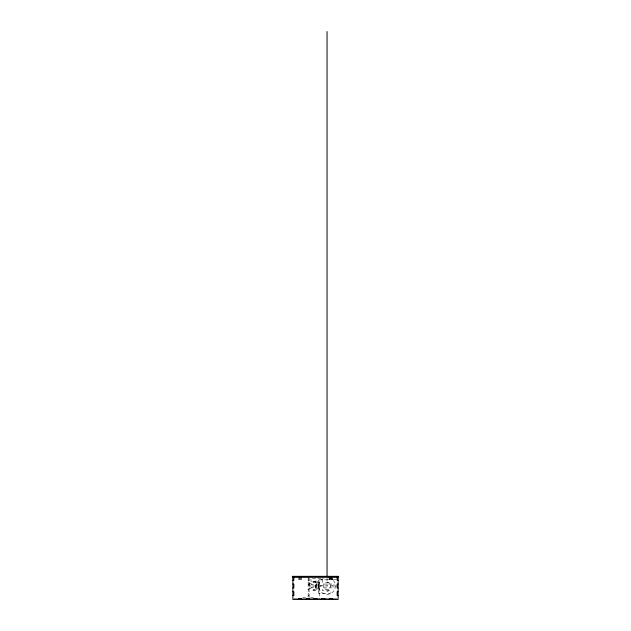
<?xml version="1.0" encoding="UTF-8"?>
<svg xmlns="http://www.w3.org/2000/svg" width="631" height="631" viewBox="0 0 631 631"><rect width="100%" height="100%" fill="white"/><g stroke="black" fill="none" stroke-linecap="round" stroke-linejoin="round"><path stroke-width="0.47" stroke-dasharray="3.15 2.37" d="M328.167 589.259L328.01 591.365L326.085 591.365L325.935 589.259M308.141 579.021L309.103 579.021M327.789 579.234L319.349 579.234L319.349 598.488M333.405 579.234L337.159 579.234M319.349 580.197L318.387 580.197L318.387 591.736L319.349 591.752M308.141 580.41L309.103 580.41M313.047 581.908L315.303 581.908L315.303 590.024M308.141 582.121L309.103 582.121M315.61 582.121L316.218 582.121L316.218 589.819L315.61 589.827M319.349 582.121L317.425 582.121L317.425 584.046L319.349 584.046M309.103 582.263L309.474 588.4M313.047 582.492L315.91 582.429L315.91 589.512L313.047 589.464M309.474 583.628L311.075 583.628M308.141 584.156L309.474 584.156M315.91 584.503L316.517 584.385L316.218 587.564M311.075 584.535L313.047 584.535M308.141 584.763L309.474 584.763M316.517 584.913L318.032 584.913L318.032 587.035L316.517 587.035M318.032 585.521L318.339 586.349L322.48 586.286L322.48 585.663L318.339 585.623M308.141 585.978L337.64 585.978M311.075 587.414L313.047 587.414M319.349 587.903L317.425 587.903L317.425 589.827L319.349 589.827M309.103 588.4L311.075 588.321L311.075 583.643M308.141 589.827L309.103 589.827M313.047 590.04L315.303 590.04M308.141 593.676L309.103 593.676M308.141 595.601L309.103 595.601M302.872 597.525L305.578 597.525M310.539 597.525L313.394 597.525M293.841 598.488L297.311 598.488M302.99 598.488L304.915 598.488M313.575 598.488L309.103 598.488L309.103 577.31M317.425 598.488L321.274 598.488M325.123 598.488L328.01 598.488M333.689 598.488L337.159 598.488M327.047 578.091L327.047 585.978M318.631 585.663L318.631 581.159L310.925 581.159L310.925 578.272L322.48 578.272L322.48 584.046L334.028 584.046L334.028 587.903L322.48 587.903L322.48 590.79L330.179 590.79L330.179 593.676L318.631 593.676L318.631 586.286M308.141 577.31L308.141 598.488M333.381 580.417A8.424 8.424 0 0 1 331.882 592.872A8.424 8.424 0 0 1 319.665 590.024A8.424 8.424 0 0 1 323.829 578.193M327.047 582.508A5.924 5.924 0 0 1 332.442 585.978M315.61 581.608L313.047 581.608L313.047 590.332L315.61 590.34L315.61 581.616M325.32 588.975A3.463 3.463 0 0 0 330.518 585.978A3.463 3.463 0 0 0 325.32 582.973A3.463 3.463 0 0 0 325.32 588.975"/><path stroke-width="0.95" d="M328.719 579.234L332.474 579.234M292.879 580.197L293.841 580.197L293.841 577.31M338.121 580.197L337.159 580.197L337.159 577.31M292.879 584.046L293.841 584.046L293.841 587.903L292.879 587.903M338.121 584.046L337.159 584.046L337.159 587.903L338.121 587.903M292.879 591.752L293.841 591.752L293.841 595.601L292.879 595.601M338.121 591.752L337.159 591.752L337.159 595.601L338.121 595.601M338.121 577.31L338.121 599.45L292.879 599.45L292.879 577.31M332.829 599.45L332.829 598.488L328.972 598.488L328.972 599.45M332.221 579.234L331.535 577.31M330.265 577.31L329.579 579.234M327.047 31.55L327.047 576.127M325.123 599.45L325.123 598.488L321.274 598.488L321.274 599.45M317.425 599.45L317.425 598.488L313.575 598.488L313.575 599.45M309.726 599.45L309.726 598.488L305.877 598.488L305.877 599.45M302.028 599.45L302.028 598.488L298.171 598.488L298.171 599.45M300.735 577.31L301.421 579.234L298.779 579.234L299.465 577.31M329.232 577.838A8.424 8.424 0 0 1 332.6 579.644M338.602 576.348L292.398 576.348L292.398 577.31L338.602 577.31L338.602 576.348"/></g></svg>
